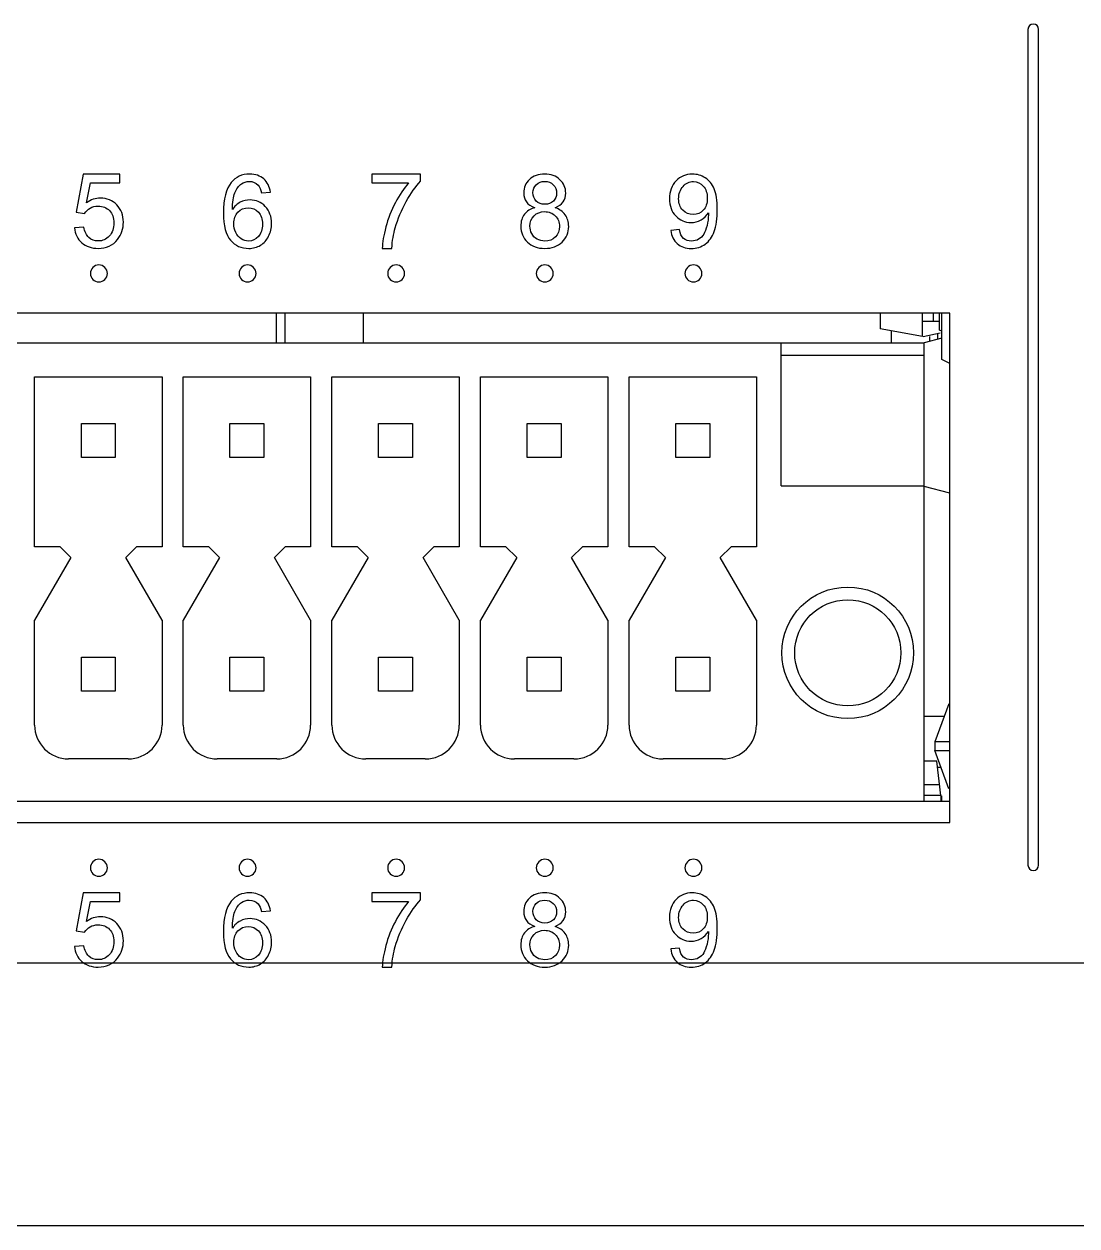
# Model space of a CAD drawing. Header units: millimetres. Extents: x 4086 to 8318, y 123 to 1549.
# Drawn here: x 6950.78 to 6975.58, y 995.54 to 1023.85 of the extents above; entities that cross this region are included whole.
import ezdxf

# ---------------------------------------------------------------- set-up
doc = ezdxf.new("R2010")
doc.units = ezdxf.units.MM
doc.layers.add('20_ALL_FEATURES', color=7, linetype='Continuous')
doc.layers.add('layer 3', color=7, linetype='Continuous')

msp = doc.modelspace()

# ---------------------------------------------------------------- linework, layer by layer
at = {"layer": '20_ALL_FEATURES', "color": 7, "linetype": 'Continuous'}
for p, q in [((6972.583, 1017.042), (6928.983, 1017.042)), ((6956.725, 1016.342), (6956.725, 1017.042)), ((6956.925, 1017.042), (6956.925, 1016.342)), ((6958.77, 1017.042), (6958.77, 1016.342)), ((6970.945, 1017.042), (6970.945, 1016.67)), ((6971.945, 1016.494), (6971.945, 1017.042)), ((6972.195, 1017.042), (6972.195, 1016.854)), ((6972.345, 1016.642), (6972.345, 1017.042)), ((6972.395, 1015.949), (6972.395, 1017.042)), ((6972.583, 1005.042), (6972.583, 1017.042)), ((6971.945, 1016.494), (6970.945, 1016.67)), ((6971.945, 1016.854), (6972.345, 1016.854)), ((6971.205, 1016.624), (6971.205, 1016.342)), ((6971.955, 1016.494), (6972.358, 1016.58)), ((6972.395, 1016.451), (6971.983, 1016.341)), ((6972.105, 1016.494), (6972.105, 1016.373)), ((6972.305, 1016.427), (6972.305, 1016.568)), ((6972.395, 1016.617), (6972.345, 1016.642)), ((6929.582, 1016.342), (6971.982, 1016.342)), ((6968.612, 1012.972), (6968.612, 1016.342)), ((6971.982, 1005.542), (6971.982, 1016.342)), ((6971.982, 1016.042), (6968.612, 1016.042)), ((6972.583, 1015.855), (6972.395, 1015.949)), ((6951.032, 1011.542), (6951.032, 1015.542)), ((6951.032, 1015.542), (6954.032, 1015.542)), ((6954.032, 1015.542), (6954.032, 1011.542)), ((6954.532, 1011.542), (6954.532, 1015.542)), ((6954.532, 1015.542), (6957.532, 1015.542)), ((6957.532, 1015.542), (6957.532, 1011.542)), ((6958.032, 1011.542), (6958.032, 1015.542)), ((6958.032, 1015.542), (6961.032, 1015.542)), ((6961.032, 1015.542), (6961.032, 1011.542)), ((6961.532, 1011.542), (6961.532, 1015.542)), ((6961.532, 1015.542), (6964.532, 1015.542)), ((6964.532, 1015.542), (6964.532, 1011.542)), ((6965.032, 1011.542), (6965.032, 1015.542)), ((6965.032, 1015.542), (6968.032, 1015.542)), ((6968.032, 1015.542), (6968.032, 1011.542)), ((6952.132, 1013.642), (6952.132, 1014.442)), ((6952.132, 1014.442), (6952.932, 1014.442)), ((6952.932, 1014.442), (6952.932, 1013.642)), ((6955.632, 1013.642), (6955.632, 1014.442)), ((6955.632, 1014.442), (6956.432, 1014.442)), ((6956.432, 1014.442), (6956.432, 1013.642)), ((6959.132, 1013.642), (6959.132, 1014.442)), ((6959.132, 1014.442), (6959.932, 1014.442)), ((6959.932, 1014.442), (6959.932, 1013.642)), ((6962.632, 1013.642), (6962.632, 1014.442)), ((6962.632, 1014.442), (6963.432, 1014.442)), ((6963.432, 1014.442), (6963.432, 1013.642)), ((6966.132, 1013.642), (6966.132, 1014.442)), ((6966.132, 1014.442), (6966.932, 1014.442)), ((6966.932, 1014.442), (6966.932, 1013.642)), ((6952.932, 1013.642), (6952.132, 1013.642)), ((6956.432, 1013.642), (6955.632, 1013.642)), ((6959.932, 1013.642), (6959.132, 1013.642)), ((6963.432, 1013.642), (6962.632, 1013.642)), ((6966.932, 1013.642), (6966.132, 1013.642)), ((6968.612, 1012.972), (6971.982, 1012.972)), ((6972.583, 1012.802), (6971.982, 1012.963)), ((6951.632, 1011.542), (6951.032, 1011.542)), ((6951.886, 1011.288), (6951.032, 1009.81)), ((6951.632, 1011.542), (6951.886, 1011.288)), ((6953.179, 1011.288), (6953.432, 1011.542)), ((6954.032, 1009.81), (6953.179, 1011.288)), ((6954.032, 1011.542), (6953.432, 1011.542)), ((6955.132, 1011.542), (6954.532, 1011.542)), ((6955.386, 1011.288), (6954.532, 1009.81)), ((6955.132, 1011.542), (6955.386, 1011.288)), ((6956.679, 1011.288), (6956.932, 1011.542)), ((6957.532, 1009.81), (6956.679, 1011.288)), ((6957.532, 1011.542), (6956.932, 1011.542)), ((6958.632, 1011.542), (6958.032, 1011.542)), ((6958.886, 1011.288), (6958.032, 1009.81)), ((6958.632, 1011.542), (6958.886, 1011.288)), ((6960.179, 1011.288), (6960.432, 1011.542)), ((6961.032, 1009.81), (6960.179, 1011.288)), ((6961.032, 1011.542), (6960.432, 1011.542)), ((6962.132, 1011.542), (6961.532, 1011.542)), ((6962.386, 1011.288), (6961.532, 1009.81)), ((6962.132, 1011.542), (6962.386, 1011.288)), ((6963.679, 1011.288), (6963.932, 1011.542)), ((6964.532, 1009.81), (6963.679, 1011.288)), ((6964.532, 1011.542), (6963.932, 1011.542)), ((6965.632, 1011.542), (6965.032, 1011.542)), ((6965.886, 1011.288), (6965.032, 1009.81)), ((6965.632, 1011.542), (6965.886, 1011.288)), ((6967.179, 1011.288), (6967.432, 1011.542)), ((6968.032, 1009.81), (6967.179, 1011.288)), ((6968.032, 1011.542), (6967.432, 1011.542)), ((6951.032, 1007.342), (6951.032, 1009.81)), ((6954.032, 1009.81), (6954.032, 1007.342)), ((6954.532, 1007.342), (6954.532, 1009.81)), ((6957.532, 1009.81), (6957.532, 1007.342)), ((6958.032, 1007.342), (6958.032, 1009.81)), ((6961.032, 1009.81), (6961.032, 1007.342)), ((6961.532, 1007.342), (6961.532, 1009.81)), ((6964.532, 1009.81), (6964.532, 1007.342)), ((6965.032, 1007.342), (6965.032, 1009.81)), ((6968.032, 1009.81), (6968.032, 1007.342)), ((6952.132, 1008.142), (6952.132, 1008.942)), ((6952.132, 1008.942), (6952.932, 1008.942)), ((6952.932, 1008.942), (6952.932, 1008.142)), ((6955.632, 1008.142), (6955.632, 1008.942)), ((6955.632, 1008.942), (6956.432, 1008.942)), ((6956.432, 1008.942), (6956.432, 1008.142)), ((6959.132, 1008.142), (6959.132, 1008.942)), ((6959.132, 1008.942), (6959.932, 1008.942)), ((6959.932, 1008.942), (6959.932, 1008.142)), ((6962.632, 1008.142), (6962.632, 1008.942)), ((6962.632, 1008.942), (6963.432, 1008.942)), ((6963.432, 1008.942), (6963.432, 1008.142)), ((6966.132, 1008.142), (6966.132, 1008.942)), ((6966.132, 1008.942), (6966.932, 1008.942)), ((6966.932, 1008.942), (6966.932, 1008.142)), ((6952.932, 1008.142), (6952.132, 1008.142)), ((6956.432, 1008.142), (6955.632, 1008.142)), ((6959.932, 1008.142), (6959.132, 1008.142)), ((6963.432, 1008.142), (6962.632, 1008.142)), ((6966.932, 1008.142), (6966.132, 1008.142)), ((6972.562, 1007.842), (6972.235, 1006.942)), ((6972.453, 1007.542), (6971.982, 1007.542)), ((6972.235, 1006.942), (6972.235, 1006.742)), ((6972.583, 1006.942), (6972.235, 1006.942)), ((6953.232, 1006.542), (6951.832, 1006.542)), ((6956.732, 1006.542), (6955.332, 1006.542)), ((6960.232, 1006.542), (6958.832, 1006.542)), ((6963.732, 1006.542), (6962.332, 1006.542)), ((6967.232, 1006.542), (6965.832, 1006.542)), ((6972.276, 1006.492), (6971.982, 1006.492)), ((6972.562, 1005.842), (6972.235, 1006.742)), ((6972.235, 1006.742), (6972.583, 1006.742)), ((6972.376, 1005.678), (6972.276, 1006.492)), ((6972.38, 1006.342), (6972.295, 1006.342)), ((6972.345, 1005.934), (6971.982, 1005.934)), ((6972.376, 1005.678), (6971.982, 1005.678)), ((6972.376, 1005.678), (6972.376, 1005.552)), ((6972.376, 1005.677), (6972.386, 1005.677)), ((6972.386, 1005.677), (6972.386, 1005.542)), ((6972.583, 1005.542), (6928.983, 1005.542)), ((6928.983, 1005.042), (6972.583, 1005.042)), ((6861.573, 1001.742), (7188.873, 1001.742)), ((7188.823, 995.542), (6861.623, 995.542))]:
    msp.add_line(p, q, dxfattribs=at)
for radius in [1.55, 1.25]:
    msp.add_circle((6970.182, 1009.042), radius, dxfattribs=at)
for centre, start, end in [((6951.832, 1007.342), 180, 270), ((6953.232, 1007.342), 270, 0), ((6955.332, 1007.342), 180, 270), ((6956.732, 1007.342), 270, 0), ((6958.832, 1007.342), 180, 270), ((6960.232, 1007.342), 270, 0), ((6962.332, 1007.342), 180, 270), ((6963.732, 1007.342), 270, 0), ((6965.832, 1007.342), 180, 270), ((6967.232, 1007.342), 270, 0)]:
    msp.add_arc(centre, 0.8, start, end, dxfattribs=at)
at = {"layer": 'layer 3'}
for points, knots in [([(6974.676, 1023.728), (6974.676, 1017.165), (6974.676, 1007.321), (6974.676, 1004.039), (6974.676, 1004.039), (6974.676, 1003.97), (6974.62, 1003.914), (6974.551, 1003.914), (6974.551, 1003.914), (6974.482, 1003.914), (6974.426, 1003.97), (6974.426, 1004.039), (6974.426, 1004.039), (6974.426, 1010.602), (6974.426, 1020.447), (6974.426, 1023.728), (6974.426, 1023.728), (6974.426, 1023.797), (6974.482, 1023.853), (6974.551, 1023.853), (6974.551, 1023.853), (6974.62, 1023.853), (6974.676, 1023.797), (6974.676, 1023.728)], [0, 0, 0, 0, 0.142857, 0.142857, 0.142857, 0.142857, 0.285714, 0.285714, 0.285714, 0.285714, 0.428571, 0.428571, 0.428571, 0.428571, 0.571429, 0.571429, 0.571429, 0.571429, 0.714286, 0.714286, 0.714286, 0.714286, 1, 1, 1, 1]), ([(6951.969, 1019.055), (6951.969, 1019.055), (6952.193, 1019.072), (6952.193, 1019.072), (6952.193, 1019.072), (6952.209, 1018.963), (6952.248, 1018.881), (6952.308, 1018.825), (6952.308, 1018.825), (6952.368, 1018.771), (6952.441, 1018.743), (6952.528, 1018.743), (6952.528, 1018.743), (6952.632, 1018.743), (6952.719, 1018.782), (6952.79, 1018.86), (6952.79, 1018.86), (6952.861, 1018.937), (6952.896, 1019.04), (6952.896, 1019.169), (6952.896, 1019.169), (6952.896, 1019.291), (6952.862, 1019.387), (6952.795, 1019.458), (6952.795, 1019.458), (6952.727, 1019.528), (6952.637, 1019.563), (6952.526, 1019.563), (6952.526, 1019.563), (6952.456, 1019.563), (6952.394, 1019.548), (6952.339, 1019.516), (6952.339, 1019.516), (6952.284, 1019.484), (6952.241, 1019.443), (6952.21, 1019.393), (6952.21, 1019.393), (6952.21, 1019.393), (6952.008, 1019.422), (6952.008, 1019.422), (6952.008, 1019.422), (6952.008, 1019.422), (6952.176, 1020.318), (6952.176, 1020.318), (6952.176, 1020.318), (6952.176, 1020.318), (6953.04, 1020.318), (6953.04, 1020.318), (6953.04, 1020.318), (6953.04, 1020.318), (6953.04, 1020.113), (6953.04, 1020.113), (6953.04, 1020.113), (6953.04, 1020.113), (6952.346, 1020.113), (6952.346, 1020.113), (6952.346, 1020.113), (6952.346, 1020.113), (6952.254, 1019.643), (6952.254, 1019.643), (6952.254, 1019.643), (6952.358, 1019.717), (6952.467, 1019.753), (6952.582, 1019.753), (6952.582, 1019.753), (6952.733, 1019.753), (6952.862, 1019.701), (6952.966, 1019.595), (6952.966, 1019.595), (6953.07, 1019.49), (6953.122, 1019.354), (6953.122, 1019.189), (6953.122, 1019.189), (6953.122, 1019.031), (6953.077, 1018.894), (6952.985, 1018.78), (6952.985, 1018.78), (6952.873, 1018.638), (6952.721, 1018.568), (6952.528, 1018.568), (6952.528, 1018.568), (6952.37, 1018.568), (6952.241, 1018.613), (6952.14, 1018.701), (6952.14, 1018.701), (6952.04, 1018.79), (6951.983, 1018.908), (6951.969, 1019.055)], [0, 0, 0, 0, 0.043478, 0.043478, 0.043478, 0.043478, 0.086957, 0.086957, 0.086957, 0.086957, 0.130435, 0.130435, 0.130435, 0.130435, 0.173913, 0.173913, 0.173913, 0.173913, 0.217391, 0.217391, 0.217391, 0.217391, 0.26087, 0.26087, 0.26087, 0.26087, 0.304348, 0.304348, 0.304348, 0.304348, 0.347826, 0.347826, 0.347826, 0.347826, 0.391304, 0.391304, 0.391304, 0.391304, 0.434783, 0.434783, 0.434783, 0.434783, 0.478261, 0.478261, 0.478261, 0.478261, 0.521739, 0.521739, 0.521739, 0.521739, 0.565217, 0.565217, 0.565217, 0.565217, 0.608696, 0.608696, 0.608696, 0.608696, 0.652174, 0.652174, 0.652174, 0.652174, 0.695652, 0.695652, 0.695652, 0.695652, 0.73913, 0.73913, 0.73913, 0.73913, 0.782609, 0.782609, 0.782609, 0.782609, 0.826087, 0.826087, 0.826087, 0.826087, 0.869565, 0.869565, 0.869565, 0.869565, 0.913043, 0.913043, 0.913043, 0.913043, 1, 1, 1, 1]), ([(6956.583, 1019.892), (6956.583, 1019.892), (6956.375, 1019.875), (6956.375, 1019.875), (6956.375, 1019.875), (6956.356, 1019.958), (6956.329, 1020.018), (6956.295, 1020.055), (6956.295, 1020.055), (6956.238, 1020.116), (6956.167, 1020.146), (6956.083, 1020.146), (6956.083, 1020.146), (6956.016, 1020.146), (6955.956, 1020.127), (6955.904, 1020.089), (6955.904, 1020.089), (6955.838, 1020.041), (6955.786, 1019.971), (6955.748, 1019.878), (6955.748, 1019.878), (6955.709, 1019.785), (6955.689, 1019.653), (6955.688, 1019.482), (6955.688, 1019.482), (6955.738, 1019.559), (6955.801, 1019.616), (6955.874, 1019.654), (6955.874, 1019.654), (6955.947, 1019.691), (6956.024, 1019.71), (6956.105, 1019.71), (6956.105, 1019.71), (6956.245, 1019.71), (6956.365, 1019.658), (6956.464, 1019.555), (6956.464, 1019.555), (6956.562, 1019.451), (6956.612, 1019.318), (6956.612, 1019.154), (6956.612, 1019.154), (6956.612, 1019.046), (6956.589, 1018.947), (6956.542, 1018.854), (6956.542, 1018.854), (6956.496, 1018.761), (6956.432, 1018.691), (6956.351, 1018.642), (6956.351, 1018.642), (6956.27, 1018.593), (6956.178, 1018.568), (6956.075, 1018.568), (6956.075, 1018.568), (6955.9, 1018.568), (6955.756, 1018.633), (6955.645, 1018.761), (6955.645, 1018.761), (6955.535, 1018.89), (6955.479, 1019.103), (6955.479, 1019.399), (6955.479, 1019.399), (6955.479, 1019.73), (6955.541, 1019.971), (6955.663, 1020.122), (6955.663, 1020.122), (6955.77, 1020.253), (6955.914, 1020.318), (6956.096, 1020.318), (6956.096, 1020.318), (6956.231, 1020.318), (6956.342, 1020.28), (6956.428, 1020.205), (6956.428, 1020.205), (6956.514, 1020.129), (6956.566, 1020.025), (6956.583, 1019.892)], [0, 0, 0, 0, 0.05, 0.05, 0.05, 0.05, 0.1, 0.1, 0.1, 0.1, 0.15, 0.15, 0.15, 0.15, 0.2, 0.2, 0.2, 0.2, 0.25, 0.25, 0.25, 0.25, 0.3, 0.3, 0.3, 0.3, 0.35, 0.35, 0.35, 0.35, 0.4, 0.4, 0.4, 0.4, 0.45, 0.45, 0.45, 0.45, 0.5, 0.5, 0.5, 0.5, 0.55, 0.55, 0.55, 0.55, 0.6, 0.6, 0.6, 0.6, 0.65, 0.65, 0.65, 0.65, 0.7, 0.7, 0.7, 0.7, 0.75, 0.75, 0.75, 0.75, 0.8, 0.8, 0.8, 0.8, 0.85, 0.85, 0.85, 0.85, 0.9, 0.9, 0.9, 0.9, 1, 1, 1, 1]), ([(6958.973, 1020.11), (6958.973, 1020.11), (6958.973, 1020.318), (6958.973, 1020.318), (6958.973, 1020.318), (6958.973, 1020.318), (6960.119, 1020.318), (6960.119, 1020.318), (6960.119, 1020.318), (6960.119, 1020.318), (6960.119, 1020.15), (6960.119, 1020.15), (6960.119, 1020.15), (6960.006, 1020.03), (6959.894, 1019.87), (6959.783, 1019.671), (6959.783, 1019.671), (6959.672, 1019.471), (6959.587, 1019.266), (6959.526, 1019.056), (6959.526, 1019.056), (6959.483, 1018.907), (6959.455, 1018.744), (6959.443, 1018.568), (6959.443, 1018.568), (6959.443, 1018.568), (6959.22, 1018.568), (6959.22, 1018.568), (6959.22, 1018.568), (6959.223, 1018.707), (6959.25, 1018.876), (6959.302, 1019.074), (6959.302, 1019.074), (6959.355, 1019.272), (6959.429, 1019.462), (6959.527, 1019.646), (6959.527, 1019.646), (6959.625, 1019.829), (6959.729, 1019.984), (6959.839, 1020.11), (6959.839, 1020.11), (6959.839, 1020.11), (6958.973, 1020.11), (6958.973, 1020.11)], [0, 0, 0, 0, 0.083333, 0.083333, 0.083333, 0.083333, 0.166667, 0.166667, 0.166667, 0.166667, 0.25, 0.25, 0.25, 0.25, 0.333333, 0.333333, 0.333333, 0.333333, 0.416667, 0.416667, 0.416667, 0.416667, 0.5, 0.5, 0.5, 0.5, 0.583333, 0.583333, 0.583333, 0.583333, 0.666667, 0.666667, 0.666667, 0.666667, 0.75, 0.75, 0.75, 0.75, 0.833333, 0.833333, 0.833333, 0.833333, 1, 1, 1, 1]), ([(6962.809, 1019.526), (6962.721, 1019.558), (6962.657, 1019.604), (6962.614, 1019.663), (6962.614, 1019.663), (6962.572, 1019.722), (6962.551, 1019.793), (6962.551, 1019.876), (6962.551, 1019.876), (6962.551, 1020.001), (6962.596, 1020.105), (6962.685, 1020.19), (6962.685, 1020.19), (6962.775, 1020.275), (6962.894, 1020.318), (6963.043, 1020.318), (6963.043, 1020.318), (6963.192, 1020.318), (6963.313, 1020.274), (6963.403, 1020.187), (6963.403, 1020.187), (6963.494, 1020.1), (6963.54, 1019.995), (6963.54, 1019.87), (6963.54, 1019.87), (6963.54, 1019.79), (6963.519, 1019.721), (6963.478, 1019.662), (6963.478, 1019.662), (6963.436, 1019.603), (6963.373, 1019.558), (6963.288, 1019.526), (6963.288, 1019.526), (6963.393, 1019.492), (6963.472, 1019.437), (6963.527, 1019.36), (6963.527, 1019.36), (6963.582, 1019.284), (6963.609, 1019.193), (6963.609, 1019.087), (6963.609, 1019.087), (6963.609, 1018.94), (6963.558, 1018.817), (6963.454, 1018.718), (6963.454, 1018.718), (6963.35, 1018.618), (6963.214, 1018.568), (6963.046, 1018.568), (6963.046, 1018.568), (6962.877, 1018.568), (6962.741, 1018.618), (6962.637, 1018.718), (6962.637, 1018.718), (6962.534, 1018.818), (6962.482, 1018.943), (6962.482, 1019.093), (6962.482, 1019.093), (6962.482, 1019.204), (6962.51, 1019.297), (6962.567, 1019.372), (6962.567, 1019.372), (6962.623, 1019.448), (6962.704, 1019.499), (6962.809, 1019.526)], [0, 0, 0, 0, 0.058824, 0.058824, 0.058824, 0.058824, 0.117647, 0.117647, 0.117647, 0.117647, 0.176471, 0.176471, 0.176471, 0.176471, 0.235294, 0.235294, 0.235294, 0.235294, 0.294118, 0.294118, 0.294118, 0.294118, 0.352941, 0.352941, 0.352941, 0.352941, 0.411765, 0.411765, 0.411765, 0.411765, 0.470588, 0.470588, 0.470588, 0.470588, 0.529412, 0.529412, 0.529412, 0.529412, 0.588235, 0.588235, 0.588235, 0.588235, 0.647059, 0.647059, 0.647059, 0.647059, 0.705882, 0.705882, 0.705882, 0.705882, 0.764706, 0.764706, 0.764706, 0.764706, 0.823529, 0.823529, 0.823529, 0.823529, 0.882353, 0.882353, 0.882353, 0.882353, 1, 1, 1, 1]), ([(6962.767, 1019.883), (6962.767, 1019.802), (6962.793, 1019.736), (6962.844, 1019.684), (6962.844, 1019.684), (6962.896, 1019.633), (6962.964, 1019.607), (6963.048, 1019.607), (6963.048, 1019.607), (6963.13, 1019.607), (6963.196, 1019.632), (6963.248, 1019.684), (6963.248, 1019.684), (6963.299, 1019.735), (6963.325, 1019.797), (6963.325, 1019.871), (6963.325, 1019.871), (6963.325, 1019.949), (6963.298, 1020.014), (6963.245, 1020.067), (6963.245, 1020.067), (6963.192, 1020.119), (6963.126, 1020.146), (6963.046, 1020.146), (6963.046, 1020.146), (6962.965, 1020.146), (6962.898, 1020.12), (6962.845, 1020.068), (6962.845, 1020.068), (6962.793, 1020.017), (6962.767, 1019.955), (6962.767, 1019.883)], [0, 0, 0, 0, 0.111111, 0.111111, 0.111111, 0.111111, 0.222222, 0.222222, 0.222222, 0.222222, 0.333333, 0.333333, 0.333333, 0.333333, 0.444444, 0.444444, 0.444444, 0.444444, 0.555556, 0.555556, 0.555556, 0.555556, 0.666667, 0.666667, 0.666667, 0.666667, 0.777778, 0.777778, 0.777778, 0.777778, 1, 1, 1, 1]), ([(6966.014, 1018.994), (6966.014, 1018.994), (6966.215, 1019.011), (6966.215, 1019.011), (6966.215, 1019.011), (6966.232, 1018.916), (6966.265, 1018.847), (6966.313, 1018.804), (6966.313, 1018.804), (6966.362, 1018.762), (6966.424, 1018.74), (6966.499, 1018.74), (6966.499, 1018.74), (6966.564, 1018.74), (6966.621, 1018.755), (6966.67, 1018.785), (6966.67, 1018.785), (6966.719, 1018.814), (6966.759, 1018.854), (6966.789, 1018.904), (6966.789, 1018.904), (6966.82, 1018.953), (6966.846, 1019.02), (6966.867, 1019.105), (6966.867, 1019.105), (6966.888, 1019.189), (6966.899, 1019.275), (6966.899, 1019.362), (6966.899, 1019.362), (6966.899, 1019.371), (6966.898, 1019.385), (6966.898, 1019.404), (6966.898, 1019.404), (6966.856, 1019.337), (6966.798, 1019.282), (6966.726, 1019.241), (6966.726, 1019.241), (6966.653, 1019.199), (6966.574, 1019.178), (6966.489, 1019.178), (6966.489, 1019.178), (6966.348, 1019.178), (6966.228, 1019.23), (6966.13, 1019.333), (6966.13, 1019.333), (6966.032, 1019.435), (6965.983, 1019.571), (6965.983, 1019.739), (6965.983, 1019.739), (6965.983, 1019.913), (6966.034, 1020.053), (6966.137, 1020.159), (6966.137, 1020.159), (6966.239, 1020.265), (6966.367, 1020.318), (6966.521, 1020.318), (6966.521, 1020.318), (6966.632, 1020.318), (6966.734, 1020.288), (6966.827, 1020.228), (6966.827, 1020.228), (6966.919, 1020.168), (6966.989, 1020.083), (6967.036, 1019.971), (6967.036, 1019.971), (6967.084, 1019.86), (6967.108, 1019.699), (6967.108, 1019.489), (6967.108, 1019.489), (6967.108, 1019.27), (6967.085, 1019.096), (6967.037, 1018.966), (6967.037, 1018.966), (6966.99, 1018.836), (6966.919, 1018.737), (6966.825, 1018.67), (6966.825, 1018.67), (6966.731, 1018.602), (6966.622, 1018.568), (6966.495, 1018.568), (6966.495, 1018.568), (6966.361, 1018.568), (6966.252, 1018.605), (6966.167, 1018.68), (6966.167, 1018.68), (6966.082, 1018.754), (6966.031, 1018.859), (6966.014, 1018.994)], [0, 0, 0, 0, 0.043478, 0.043478, 0.043478, 0.043478, 0.086957, 0.086957, 0.086957, 0.086957, 0.130435, 0.130435, 0.130435, 0.130435, 0.173913, 0.173913, 0.173913, 0.173913, 0.217391, 0.217391, 0.217391, 0.217391, 0.26087, 0.26087, 0.26087, 0.26087, 0.304348, 0.304348, 0.304348, 0.304348, 0.347826, 0.347826, 0.347826, 0.347826, 0.391304, 0.391304, 0.391304, 0.391304, 0.434783, 0.434783, 0.434783, 0.434783, 0.478261, 0.478261, 0.478261, 0.478261, 0.521739, 0.521739, 0.521739, 0.521739, 0.565217, 0.565217, 0.565217, 0.565217, 0.608696, 0.608696, 0.608696, 0.608696, 0.652174, 0.652174, 0.652174, 0.652174, 0.695652, 0.695652, 0.695652, 0.695652, 0.73913, 0.73913, 0.73913, 0.73913, 0.782609, 0.782609, 0.782609, 0.782609, 0.826087, 0.826087, 0.826087, 0.826087, 0.869565, 0.869565, 0.869565, 0.869565, 0.913043, 0.913043, 0.913043, 0.913043, 1, 1, 1, 1]), ([(6966.874, 1019.75), (6966.874, 1019.871), (6966.842, 1019.966), (6966.778, 1020.037), (6966.778, 1020.037), (6966.714, 1020.108), (6966.637, 1020.143), (6966.546, 1020.143), (6966.546, 1020.143), (6966.452, 1020.143), (6966.371, 1020.105), (6966.302, 1020.029), (6966.302, 1020.029), (6966.233, 1019.953), (6966.199, 1019.854), (6966.199, 1019.733), (6966.199, 1019.733), (6966.199, 1019.624), (6966.231, 1019.535), (6966.296, 1019.467), (6966.296, 1019.467), (6966.362, 1019.399), (6966.443, 1019.365), (6966.54, 1019.365), (6966.54, 1019.365), (6966.637, 1019.365), (6966.717, 1019.399), (6966.78, 1019.467), (6966.78, 1019.467), (6966.843, 1019.535), (6966.874, 1019.63), (6966.874, 1019.75)], [0, 0, 0, 0, 0.111111, 0.111111, 0.111111, 0.111111, 0.222222, 0.222222, 0.222222, 0.222222, 0.333333, 0.333333, 0.333333, 0.333333, 0.444444, 0.444444, 0.444444, 0.444444, 0.555556, 0.555556, 0.555556, 0.555556, 0.666667, 0.666667, 0.666667, 0.666667, 0.777778, 0.777778, 0.777778, 0.777778, 1, 1, 1, 1]), ([(6955.721, 1019.152), (6955.721, 1019.079), (6955.737, 1019.01), (6955.768, 1018.944), (6955.768, 1018.944), (6955.798, 1018.878), (6955.841, 1018.827), (6955.896, 1018.793), (6955.896, 1018.793), (6955.951, 1018.758), (6956.009, 1018.74), (6956.071, 1018.74), (6956.071, 1018.74), (6956.161, 1018.74), (6956.238, 1018.776), (6956.301, 1018.848), (6956.301, 1018.848), (6956.364, 1018.92), (6956.396, 1019.017), (6956.396, 1019.14), (6956.396, 1019.14), (6956.396, 1019.259), (6956.365, 1019.352), (6956.302, 1019.421), (6956.302, 1019.421), (6956.24, 1019.489), (6956.16, 1019.523), (6956.063, 1019.523), (6956.063, 1019.523), (6955.968, 1019.523), (6955.887, 1019.489), (6955.821, 1019.421), (6955.821, 1019.421), (6955.754, 1019.352), (6955.721, 1019.263), (6955.721, 1019.152)], [0, 0, 0, 0, 0.1, 0.1, 0.1, 0.1, 0.2, 0.2, 0.2, 0.2, 0.3, 0.3, 0.3, 0.3, 0.4, 0.4, 0.4, 0.4, 0.5, 0.5, 0.5, 0.5, 0.6, 0.6, 0.6, 0.6, 0.7, 0.7, 0.7, 0.7, 0.8, 0.8, 0.8, 0.8, 1, 1, 1, 1]), ([(6962.697, 1019.091), (6962.697, 1019.031), (6962.711, 1018.973), (6962.739, 1018.917), (6962.739, 1018.917), (6962.767, 1018.861), (6962.809, 1018.817), (6962.866, 1018.787), (6962.866, 1018.787), (6962.922, 1018.756), (6962.983, 1018.74), (6963.047, 1018.74), (6963.047, 1018.74), (6963.149, 1018.74), (6963.232, 1018.773), (6963.297, 1018.837), (6963.297, 1018.837), (6963.362, 1018.902), (6963.394, 1018.984), (6963.394, 1019.084), (6963.394, 1019.084), (6963.394, 1019.185), (6963.36, 1019.269), (6963.294, 1019.335), (6963.294, 1019.335), (6963.227, 1019.401), (6963.142, 1019.434), (6963.04, 1019.434), (6963.04, 1019.434), (6962.941, 1019.434), (6962.859, 1019.402), (6962.794, 1019.336), (6962.794, 1019.336), (6962.73, 1019.271), (6962.697, 1019.189), (6962.697, 1019.091)], [0, 0, 0, 0, 0.1, 0.1, 0.1, 0.1, 0.2, 0.2, 0.2, 0.2, 0.3, 0.3, 0.3, 0.3, 0.4, 0.4, 0.4, 0.4, 0.5, 0.5, 0.5, 0.5, 0.6, 0.6, 0.6, 0.6, 0.7, 0.7, 0.7, 0.7, 0.8, 0.8, 0.8, 0.8, 1, 1, 1, 1]), ([(6952.546, 1018.178), (6952.656, 1018.178), (6952.746, 1018.089), (6952.746, 1017.978), (6952.746, 1017.978), (6952.746, 1017.868), (6952.656, 1017.778), (6952.546, 1017.778), (6952.546, 1017.778), (6952.435, 1017.778), (6952.346, 1017.868), (6952.346, 1017.978), (6952.346, 1017.978), (6952.346, 1018.089), (6952.435, 1018.178), (6952.546, 1018.178)], [0, 0, 0, 0, 0.2, 0.2, 0.2, 0.2, 0.4, 0.4, 0.4, 0.4, 0.6, 0.6, 0.6, 0.6, 1, 1, 1, 1]), ([(6956.046, 1018.178), (6956.156, 1018.178), (6956.246, 1018.089), (6956.246, 1017.978), (6956.246, 1017.978), (6956.246, 1017.868), (6956.156, 1017.778), (6956.046, 1017.778), (6956.046, 1017.778), (6955.935, 1017.778), (6955.846, 1017.868), (6955.846, 1017.978), (6955.846, 1017.978), (6955.846, 1018.089), (6955.935, 1018.178), (6956.046, 1018.178)], [0, 0, 0, 0, 0.2, 0.2, 0.2, 0.2, 0.4, 0.4, 0.4, 0.4, 0.6, 0.6, 0.6, 0.6, 1, 1, 1, 1]), ([(6959.546, 1018.178), (6959.656, 1018.178), (6959.746, 1018.089), (6959.746, 1017.978), (6959.746, 1017.978), (6959.746, 1017.868), (6959.656, 1017.778), (6959.546, 1017.778), (6959.546, 1017.778), (6959.435, 1017.778), (6959.346, 1017.868), (6959.346, 1017.978), (6959.346, 1017.978), (6959.346, 1018.089), (6959.435, 1018.178), (6959.546, 1018.178)], [0, 0, 0, 0, 0.2, 0.2, 0.2, 0.2, 0.4, 0.4, 0.4, 0.4, 0.6, 0.6, 0.6, 0.6, 1, 1, 1, 1]), ([(6963.046, 1018.178), (6963.156, 1018.178), (6963.246, 1018.089), (6963.246, 1017.978), (6963.246, 1017.978), (6963.246, 1017.868), (6963.156, 1017.778), (6963.046, 1017.778), (6963.046, 1017.778), (6962.935, 1017.778), (6962.846, 1017.868), (6962.846, 1017.978), (6962.846, 1017.978), (6962.846, 1018.089), (6962.935, 1018.178), (6963.046, 1018.178)], [0, 0, 0, 0, 0.2, 0.2, 0.2, 0.2, 0.4, 0.4, 0.4, 0.4, 0.6, 0.6, 0.6, 0.6, 1, 1, 1, 1]), ([(6966.546, 1018.178), (6966.656, 1018.178), (6966.746, 1018.089), (6966.746, 1017.978), (6966.746, 1017.978), (6966.746, 1017.868), (6966.656, 1017.778), (6966.546, 1017.778), (6966.546, 1017.778), (6966.435, 1017.778), (6966.346, 1017.868), (6966.346, 1017.978), (6966.346, 1017.978), (6966.346, 1018.089), (6966.435, 1018.178), (6966.546, 1018.178)], [0, 0, 0, 0, 0.2, 0.2, 0.2, 0.2, 0.4, 0.4, 0.4, 0.4, 0.6, 0.6, 0.6, 0.6, 1, 1, 1, 1]), ([(6952.546, 1004.179), (6952.656, 1004.179), (6952.746, 1004.089), (6952.746, 1003.979), (6952.746, 1003.979), (6952.746, 1003.868), (6952.656, 1003.779), (6952.546, 1003.779), (6952.546, 1003.779), (6952.435, 1003.779), (6952.346, 1003.868), (6952.346, 1003.979), (6952.346, 1003.979), (6952.346, 1004.089), (6952.435, 1004.179), (6952.546, 1004.179)], [0, 0, 0, 0, 0.2, 0.2, 0.2, 0.2, 0.4, 0.4, 0.4, 0.4, 0.6, 0.6, 0.6, 0.6, 1, 1, 1, 1]), ([(6956.046, 1004.179), (6956.156, 1004.179), (6956.246, 1004.089), (6956.246, 1003.979), (6956.246, 1003.979), (6956.246, 1003.868), (6956.156, 1003.779), (6956.046, 1003.779), (6956.046, 1003.779), (6955.935, 1003.779), (6955.846, 1003.868), (6955.846, 1003.979), (6955.846, 1003.979), (6955.846, 1004.089), (6955.935, 1004.179), (6956.046, 1004.179)], [0, 0, 0, 0, 0.2, 0.2, 0.2, 0.2, 0.4, 0.4, 0.4, 0.4, 0.6, 0.6, 0.6, 0.6, 1, 1, 1, 1]), ([(6959.546, 1004.179), (6959.656, 1004.179), (6959.746, 1004.089), (6959.746, 1003.979), (6959.746, 1003.979), (6959.746, 1003.868), (6959.656, 1003.779), (6959.546, 1003.779), (6959.546, 1003.779), (6959.435, 1003.779), (6959.346, 1003.868), (6959.346, 1003.979), (6959.346, 1003.979), (6959.346, 1004.089), (6959.435, 1004.179), (6959.546, 1004.179)], [0, 0, 0, 0, 0.2, 0.2, 0.2, 0.2, 0.4, 0.4, 0.4, 0.4, 0.6, 0.6, 0.6, 0.6, 1, 1, 1, 1]), ([(6963.046, 1004.179), (6963.156, 1004.179), (6963.246, 1004.089), (6963.246, 1003.979), (6963.246, 1003.979), (6963.246, 1003.868), (6963.156, 1003.779), (6963.046, 1003.779), (6963.046, 1003.779), (6962.935, 1003.779), (6962.846, 1003.868), (6962.846, 1003.979), (6962.846, 1003.979), (6962.846, 1004.089), (6962.935, 1004.179), (6963.046, 1004.179)], [0, 0, 0, 0, 0.2, 0.2, 0.2, 0.2, 0.4, 0.4, 0.4, 0.4, 0.6, 0.6, 0.6, 0.6, 1, 1, 1, 1]), ([(6966.546, 1004.179), (6966.656, 1004.179), (6966.746, 1004.089), (6966.746, 1003.979), (6966.746, 1003.979), (6966.746, 1003.868), (6966.656, 1003.779), (6966.546, 1003.779), (6966.546, 1003.779), (6966.435, 1003.779), (6966.346, 1003.868), (6966.346, 1003.979), (6966.346, 1003.979), (6966.346, 1004.089), (6966.435, 1004.179), (6966.546, 1004.179)], [0, 0, 0, 0, 0.2, 0.2, 0.2, 0.2, 0.4, 0.4, 0.4, 0.4, 0.6, 0.6, 0.6, 0.6, 1, 1, 1, 1]), ([(6951.969, 1002.126), (6951.969, 1002.126), (6952.193, 1002.143), (6952.193, 1002.143), (6952.193, 1002.143), (6952.209, 1002.034), (6952.248, 1001.952), (6952.308, 1001.897), (6952.308, 1001.897), (6952.368, 1001.842), (6952.441, 1001.815), (6952.528, 1001.815), (6952.528, 1001.815), (6952.632, 1001.815), (6952.719, 1001.854), (6952.79, 1001.931), (6952.79, 1001.931), (6952.861, 1002.009), (6952.896, 1002.112), (6952.896, 1002.24), (6952.896, 1002.24), (6952.896, 1002.362), (6952.862, 1002.458), (6952.795, 1002.529), (6952.795, 1002.529), (6952.727, 1002.6), (6952.637, 1002.635), (6952.526, 1002.635), (6952.526, 1002.635), (6952.456, 1002.635), (6952.394, 1002.619), (6952.339, 1002.587), (6952.339, 1002.587), (6952.284, 1002.556), (6952.241, 1002.515), (6952.21, 1002.465), (6952.21, 1002.465), (6952.21, 1002.465), (6952.008, 1002.494), (6952.008, 1002.494), (6952.008, 1002.494), (6952.008, 1002.494), (6952.176, 1003.389), (6952.176, 1003.389), (6952.176, 1003.389), (6952.176, 1003.389), (6953.04, 1003.389), (6953.04, 1003.389), (6953.04, 1003.389), (6953.04, 1003.389), (6953.04, 1003.185), (6953.04, 1003.185), (6953.04, 1003.185), (6953.04, 1003.185), (6952.346, 1003.185), (6952.346, 1003.185), (6952.346, 1003.185), (6952.346, 1003.185), (6952.254, 1002.715), (6952.254, 1002.715), (6952.254, 1002.715), (6952.358, 1002.788), (6952.467, 1002.825), (6952.582, 1002.825), (6952.582, 1002.825), (6952.733, 1002.825), (6952.862, 1002.772), (6952.966, 1002.666), (6952.966, 1002.666), (6953.07, 1002.561), (6953.122, 1002.426), (6953.122, 1002.26), (6953.122, 1002.26), (6953.122, 1002.102), (6953.077, 1001.966), (6952.985, 1001.851), (6952.985, 1001.851), (6952.873, 1001.71), (6952.721, 1001.639), (6952.528, 1001.639), (6952.528, 1001.639), (6952.37, 1001.639), (6952.241, 1001.684), (6952.14, 1001.773), (6952.14, 1001.773), (6952.04, 1001.862), (6951.983, 1001.979), (6951.969, 1002.126)], [0, 0, 0, 0, 0.043478, 0.043478, 0.043478, 0.043478, 0.086957, 0.086957, 0.086957, 0.086957, 0.130435, 0.130435, 0.130435, 0.130435, 0.173913, 0.173913, 0.173913, 0.173913, 0.217391, 0.217391, 0.217391, 0.217391, 0.26087, 0.26087, 0.26087, 0.26087, 0.304348, 0.304348, 0.304348, 0.304348, 0.347826, 0.347826, 0.347826, 0.347826, 0.391304, 0.391304, 0.391304, 0.391304, 0.434783, 0.434783, 0.434783, 0.434783, 0.478261, 0.478261, 0.478261, 0.478261, 0.521739, 0.521739, 0.521739, 0.521739, 0.565217, 0.565217, 0.565217, 0.565217, 0.608696, 0.608696, 0.608696, 0.608696, 0.652174, 0.652174, 0.652174, 0.652174, 0.695652, 0.695652, 0.695652, 0.695652, 0.73913, 0.73913, 0.73913, 0.73913, 0.782609, 0.782609, 0.782609, 0.782609, 0.826087, 0.826087, 0.826087, 0.826087, 0.869565, 0.869565, 0.869565, 0.869565, 0.913043, 0.913043, 0.913043, 0.913043, 1, 1, 1, 1]), ([(6956.583, 1002.963), (6956.583, 1002.963), (6956.375, 1002.946), (6956.375, 1002.946), (6956.375, 1002.946), (6956.356, 1003.029), (6956.329, 1003.089), (6956.295, 1003.127), (6956.295, 1003.127), (6956.238, 1003.187), (6956.167, 1003.217), (6956.083, 1003.217), (6956.083, 1003.217), (6956.016, 1003.217), (6955.956, 1003.198), (6955.904, 1003.161), (6955.904, 1003.161), (6955.838, 1003.113), (6955.786, 1003.042), (6955.748, 1002.95), (6955.748, 1002.95), (6955.709, 1002.857), (6955.689, 1002.725), (6955.688, 1002.553), (6955.688, 1002.553), (6955.738, 1002.63), (6955.801, 1002.688), (6955.874, 1002.725), (6955.874, 1002.725), (6955.947, 1002.763), (6956.024, 1002.781), (6956.105, 1002.781), (6956.105, 1002.781), (6956.245, 1002.781), (6956.365, 1002.729), (6956.464, 1002.626), (6956.464, 1002.626), (6956.562, 1002.523), (6956.612, 1002.389), (6956.612, 1002.225), (6956.612, 1002.225), (6956.612, 1002.118), (6956.589, 1002.018), (6956.542, 1001.925), (6956.542, 1001.925), (6956.496, 1001.833), (6956.432, 1001.762), (6956.351, 1001.713), (6956.351, 1001.713), (6956.27, 1001.664), (6956.178, 1001.639), (6956.075, 1001.639), (6956.075, 1001.639), (6955.9, 1001.639), (6955.756, 1001.704), (6955.645, 1001.833), (6955.645, 1001.833), (6955.535, 1001.962), (6955.479, 1002.174), (6955.479, 1002.47), (6955.479, 1002.47), (6955.479, 1002.802), (6955.541, 1003.043), (6955.663, 1003.193), (6955.663, 1003.193), (6955.77, 1003.324), (6955.914, 1003.389), (6956.096, 1003.389), (6956.096, 1003.389), (6956.231, 1003.389), (6956.342, 1003.352), (6956.428, 1003.276), (6956.428, 1003.276), (6956.514, 1003.201), (6956.566, 1003.097), (6956.583, 1002.963)], [0, 0, 0, 0, 0.05, 0.05, 0.05, 0.05, 0.1, 0.1, 0.1, 0.1, 0.15, 0.15, 0.15, 0.15, 0.2, 0.2, 0.2, 0.2, 0.25, 0.25, 0.25, 0.25, 0.3, 0.3, 0.3, 0.3, 0.35, 0.35, 0.35, 0.35, 0.4, 0.4, 0.4, 0.4, 0.45, 0.45, 0.45, 0.45, 0.5, 0.5, 0.5, 0.5, 0.55, 0.55, 0.55, 0.55, 0.6, 0.6, 0.6, 0.6, 0.65, 0.65, 0.65, 0.65, 0.7, 0.7, 0.7, 0.7, 0.75, 0.75, 0.75, 0.75, 0.8, 0.8, 0.8, 0.8, 0.85, 0.85, 0.85, 0.85, 0.9, 0.9, 0.9, 0.9, 1, 1, 1, 1]), ([(6958.973, 1003.181), (6958.973, 1003.181), (6958.973, 1003.389), (6958.973, 1003.389), (6958.973, 1003.389), (6958.973, 1003.389), (6960.119, 1003.389), (6960.119, 1003.389), (6960.119, 1003.389), (6960.119, 1003.389), (6960.119, 1003.221), (6960.119, 1003.221), (6960.119, 1003.221), (6960.006, 1003.101), (6959.894, 1002.941), (6959.783, 1002.742), (6959.783, 1002.742), (6959.672, 1002.543), (6959.587, 1002.338), (6959.526, 1002.127), (6959.526, 1002.127), (6959.483, 1001.979), (6959.455, 1001.816), (6959.443, 1001.639), (6959.443, 1001.639), (6959.443, 1001.639), (6959.22, 1001.639), (6959.22, 1001.639), (6959.22, 1001.639), (6959.223, 1001.779), (6959.25, 1001.948), (6959.302, 1002.145), (6959.302, 1002.145), (6959.355, 1002.343), (6959.429, 1002.534), (6959.527, 1002.717), (6959.527, 1002.717), (6959.625, 1002.901), (6959.729, 1003.056), (6959.839, 1003.181), (6959.839, 1003.181), (6959.839, 1003.181), (6958.973, 1003.181), (6958.973, 1003.181)], [0, 0, 0, 0, 0.083333, 0.083333, 0.083333, 0.083333, 0.166667, 0.166667, 0.166667, 0.166667, 0.25, 0.25, 0.25, 0.25, 0.333333, 0.333333, 0.333333, 0.333333, 0.416667, 0.416667, 0.416667, 0.416667, 0.5, 0.5, 0.5, 0.5, 0.583333, 0.583333, 0.583333, 0.583333, 0.666667, 0.666667, 0.666667, 0.666667, 0.75, 0.75, 0.75, 0.75, 0.833333, 0.833333, 0.833333, 0.833333, 1, 1, 1, 1]), ([(6962.809, 1002.597), (6962.721, 1002.629), (6962.657, 1002.675), (6962.614, 1002.734), (6962.614, 1002.734), (6962.572, 1002.794), (6962.551, 1002.865), (6962.551, 1002.947), (6962.551, 1002.947), (6962.551, 1003.072), (6962.596, 1003.177), (6962.685, 1003.262), (6962.685, 1003.262), (6962.775, 1003.347), (6962.894, 1003.389), (6963.043, 1003.389), (6963.043, 1003.389), (6963.192, 1003.389), (6963.313, 1003.346), (6963.403, 1003.259), (6963.403, 1003.259), (6963.494, 1003.172), (6963.54, 1003.066), (6963.54, 1002.941), (6963.54, 1002.941), (6963.54, 1002.862), (6963.519, 1002.792), (6963.478, 1002.734), (6963.478, 1002.734), (6963.436, 1002.675), (6963.373, 1002.629), (6963.288, 1002.597), (6963.288, 1002.597), (6963.393, 1002.563), (6963.472, 1002.508), (6963.527, 1002.431), (6963.527, 1002.431), (6963.582, 1002.355), (6963.609, 1002.264), (6963.609, 1002.158), (6963.609, 1002.158), (6963.609, 1002.012), (6963.558, 1001.889), (6963.454, 1001.789), (6963.454, 1001.789), (6963.35, 1001.689), (6963.214, 1001.639), (6963.046, 1001.639), (6963.046, 1001.639), (6962.877, 1001.639), (6962.741, 1001.689), (6962.637, 1001.789), (6962.637, 1001.789), (6962.534, 1001.89), (6962.482, 1002.014), (6962.482, 1002.164), (6962.482, 1002.164), (6962.482, 1002.275), (6962.51, 1002.369), (6962.567, 1002.444), (6962.567, 1002.444), (6962.623, 1002.519), (6962.704, 1002.57), (6962.809, 1002.597)], [0, 0, 0, 0, 0.058824, 0.058824, 0.058824, 0.058824, 0.117647, 0.117647, 0.117647, 0.117647, 0.176471, 0.176471, 0.176471, 0.176471, 0.235294, 0.235294, 0.235294, 0.235294, 0.294118, 0.294118, 0.294118, 0.294118, 0.352941, 0.352941, 0.352941, 0.352941, 0.411765, 0.411765, 0.411765, 0.411765, 0.470588, 0.470588, 0.470588, 0.470588, 0.529412, 0.529412, 0.529412, 0.529412, 0.588235, 0.588235, 0.588235, 0.588235, 0.647059, 0.647059, 0.647059, 0.647059, 0.705882, 0.705882, 0.705882, 0.705882, 0.764706, 0.764706, 0.764706, 0.764706, 0.823529, 0.823529, 0.823529, 0.823529, 0.882353, 0.882353, 0.882353, 0.882353, 1, 1, 1, 1]), ([(6966.014, 1002.066), (6966.014, 1002.066), (6966.215, 1002.082), (6966.215, 1002.082), (6966.215, 1002.082), (6966.232, 1001.987), (6966.265, 1001.919), (6966.313, 1001.876), (6966.313, 1001.876), (6966.362, 1001.833), (6966.424, 1001.812), (6966.499, 1001.812), (6966.499, 1001.812), (6966.564, 1001.812), (6966.621, 1001.827), (6966.67, 1001.856), (6966.67, 1001.856), (6966.719, 1001.886), (6966.759, 1001.925), (6966.789, 1001.975), (6966.789, 1001.975), (6966.82, 1002.025), (6966.846, 1002.092), (6966.867, 1002.176), (6966.867, 1002.176), (6966.888, 1002.26), (6966.899, 1002.346), (6966.899, 1002.433), (6966.899, 1002.433), (6966.899, 1002.443), (6966.898, 1002.457), (6966.898, 1002.476), (6966.898, 1002.476), (6966.856, 1002.409), (6966.798, 1002.354), (6966.726, 1002.312), (6966.726, 1002.312), (6966.653, 1002.271), (6966.574, 1002.25), (6966.489, 1002.25), (6966.489, 1002.25), (6966.348, 1002.25), (6966.228, 1002.301), (6966.13, 1002.404), (6966.13, 1002.404), (6966.032, 1002.507), (6965.983, 1002.642), (6965.983, 1002.811), (6965.983, 1002.811), (6965.983, 1002.985), (6966.034, 1003.125), (6966.137, 1003.231), (6966.137, 1003.231), (6966.239, 1003.336), (6966.367, 1003.389), (6966.521, 1003.389), (6966.521, 1003.389), (6966.632, 1003.389), (6966.734, 1003.359), (6966.827, 1003.299), (6966.827, 1003.299), (6966.919, 1003.239), (6966.989, 1003.154), (6967.036, 1003.043), (6967.036, 1003.043), (6967.084, 1002.932), (6967.108, 1002.771), (6967.108, 1002.561), (6967.108, 1002.561), (6967.108, 1002.342), (6967.085, 1002.167), (6967.037, 1002.038), (6967.037, 1002.038), (6966.99, 1001.908), (6966.919, 1001.809), (6966.825, 1001.741), (6966.825, 1001.741), (6966.731, 1001.673), (6966.622, 1001.639), (6966.495, 1001.639), (6966.495, 1001.639), (6966.361, 1001.639), (6966.252, 1001.676), (6966.167, 1001.751), (6966.167, 1001.751), (6966.082, 1001.826), (6966.031, 1001.931), (6966.014, 1002.066)], [0, 0, 0, 0, 0.043478, 0.043478, 0.043478, 0.043478, 0.086957, 0.086957, 0.086957, 0.086957, 0.130435, 0.130435, 0.130435, 0.130435, 0.173913, 0.173913, 0.173913, 0.173913, 0.217391, 0.217391, 0.217391, 0.217391, 0.26087, 0.26087, 0.26087, 0.26087, 0.304348, 0.304348, 0.304348, 0.304348, 0.347826, 0.347826, 0.347826, 0.347826, 0.391304, 0.391304, 0.391304, 0.391304, 0.434783, 0.434783, 0.434783, 0.434783, 0.478261, 0.478261, 0.478261, 0.478261, 0.521739, 0.521739, 0.521739, 0.521739, 0.565217, 0.565217, 0.565217, 0.565217, 0.608696, 0.608696, 0.608696, 0.608696, 0.652174, 0.652174, 0.652174, 0.652174, 0.695652, 0.695652, 0.695652, 0.695652, 0.73913, 0.73913, 0.73913, 0.73913, 0.782609, 0.782609, 0.782609, 0.782609, 0.826087, 0.826087, 0.826087, 0.826087, 0.869565, 0.869565, 0.869565, 0.869565, 0.913043, 0.913043, 0.913043, 0.913043, 1, 1, 1, 1]), ([(6962.767, 1002.955), (6962.767, 1002.874), (6962.793, 1002.807), (6962.844, 1002.756), (6962.844, 1002.756), (6962.896, 1002.704), (6962.964, 1002.678), (6963.048, 1002.678), (6963.048, 1002.678), (6963.13, 1002.678), (6963.196, 1002.704), (6963.248, 1002.755), (6963.248, 1002.755), (6963.299, 1002.806), (6963.325, 1002.869), (6963.325, 1002.943), (6963.325, 1002.943), (6963.325, 1003.02), (6963.298, 1003.085), (6963.245, 1003.138), (6963.245, 1003.138), (6963.192, 1003.191), (6963.126, 1003.217), (6963.046, 1003.217), (6963.046, 1003.217), (6962.965, 1003.217), (6962.898, 1003.191), (6962.845, 1003.14), (6962.845, 1003.14), (6962.793, 1003.088), (6962.767, 1003.027), (6962.767, 1002.955)], [0, 0, 0, 0, 0.111111, 0.111111, 0.111111, 0.111111, 0.222222, 0.222222, 0.222222, 0.222222, 0.333333, 0.333333, 0.333333, 0.333333, 0.444444, 0.444444, 0.444444, 0.444444, 0.555556, 0.555556, 0.555556, 0.555556, 0.666667, 0.666667, 0.666667, 0.666667, 0.777778, 0.777778, 0.777778, 0.777778, 1, 1, 1, 1]), ([(6966.874, 1002.822), (6966.874, 1002.942), (6966.842, 1003.038), (6966.778, 1003.108), (6966.778, 1003.108), (6966.714, 1003.179), (6966.637, 1003.215), (6966.546, 1003.215), (6966.546, 1003.215), (6966.452, 1003.215), (6966.371, 1003.177), (6966.302, 1003.101), (6966.302, 1003.101), (6966.233, 1003.024), (6966.199, 1002.925), (6966.199, 1002.804), (6966.199, 1002.804), (6966.199, 1002.695), (6966.231, 1002.607), (6966.296, 1002.539), (6966.296, 1002.539), (6966.362, 1002.47), (6966.443, 1002.437), (6966.54, 1002.437), (6966.54, 1002.437), (6966.637, 1002.437), (6966.717, 1002.47), (6966.78, 1002.539), (6966.78, 1002.539), (6966.843, 1002.607), (6966.874, 1002.701), (6966.874, 1002.822)], [0, 0, 0, 0, 0.111111, 0.111111, 0.111111, 0.111111, 0.222222, 0.222222, 0.222222, 0.222222, 0.333333, 0.333333, 0.333333, 0.333333, 0.444444, 0.444444, 0.444444, 0.444444, 0.555556, 0.555556, 0.555556, 0.555556, 0.666667, 0.666667, 0.666667, 0.666667, 0.777778, 0.777778, 0.777778, 0.777778, 1, 1, 1, 1]), ([(6955.721, 1002.224), (6955.721, 1002.151), (6955.737, 1002.082), (6955.768, 1002.015), (6955.768, 1002.015), (6955.798, 1001.949), (6955.841, 1001.899), (6955.896, 1001.864), (6955.896, 1001.864), (6955.951, 1001.829), (6956.009, 1001.812), (6956.071, 1001.812), (6956.071, 1001.812), (6956.161, 1001.812), (6956.238, 1001.848), (6956.301, 1001.92), (6956.301, 1001.92), (6956.364, 1001.991), (6956.396, 1002.089), (6956.396, 1002.212), (6956.396, 1002.212), (6956.396, 1002.33), (6956.365, 1002.424), (6956.302, 1002.492), (6956.302, 1002.492), (6956.24, 1002.56), (6956.16, 1002.595), (6956.063, 1002.595), (6956.063, 1002.595), (6955.968, 1002.595), (6955.887, 1002.56), (6955.821, 1002.492), (6955.821, 1002.492), (6955.754, 1002.424), (6955.721, 1002.334), (6955.721, 1002.224)], [0, 0, 0, 0, 0.1, 0.1, 0.1, 0.1, 0.2, 0.2, 0.2, 0.2, 0.3, 0.3, 0.3, 0.3, 0.4, 0.4, 0.4, 0.4, 0.5, 0.5, 0.5, 0.5, 0.6, 0.6, 0.6, 0.6, 0.7, 0.7, 0.7, 0.7, 0.8, 0.8, 0.8, 0.8, 1, 1, 1, 1]), ([(6962.697, 1002.162), (6962.697, 1002.102), (6962.711, 1002.044), (6962.739, 1001.988), (6962.739, 1001.988), (6962.767, 1001.932), (6962.809, 1001.889), (6962.866, 1001.858), (6962.866, 1001.858), (6962.922, 1001.827), (6962.983, 1001.812), (6963.047, 1001.812), (6963.047, 1001.812), (6963.149, 1001.812), (6963.232, 1001.844), (6963.297, 1001.909), (6963.297, 1001.909), (6963.362, 1001.973), (6963.394, 1002.056), (6963.394, 1002.155), (6963.394, 1002.155), (6963.394, 1002.257), (6963.36, 1002.34), (6963.294, 1002.407), (6963.294, 1002.407), (6963.227, 1002.473), (6963.142, 1002.506), (6963.04, 1002.506), (6963.04, 1002.506), (6962.941, 1002.506), (6962.859, 1002.473), (6962.794, 1002.408), (6962.794, 1002.408), (6962.73, 1002.342), (6962.697, 1002.261), (6962.697, 1002.162)], [0, 0, 0, 0, 0.1, 0.1, 0.1, 0.1, 0.2, 0.2, 0.2, 0.2, 0.3, 0.3, 0.3, 0.3, 0.4, 0.4, 0.4, 0.4, 0.5, 0.5, 0.5, 0.5, 0.6, 0.6, 0.6, 0.6, 0.7, 0.7, 0.7, 0.7, 0.8, 0.8, 0.8, 0.8, 1, 1, 1, 1])]:
    msp.add_open_spline(points, degree=3, knots=knots, dxfattribs=at)

doc.saveas('drawing.dxf')
